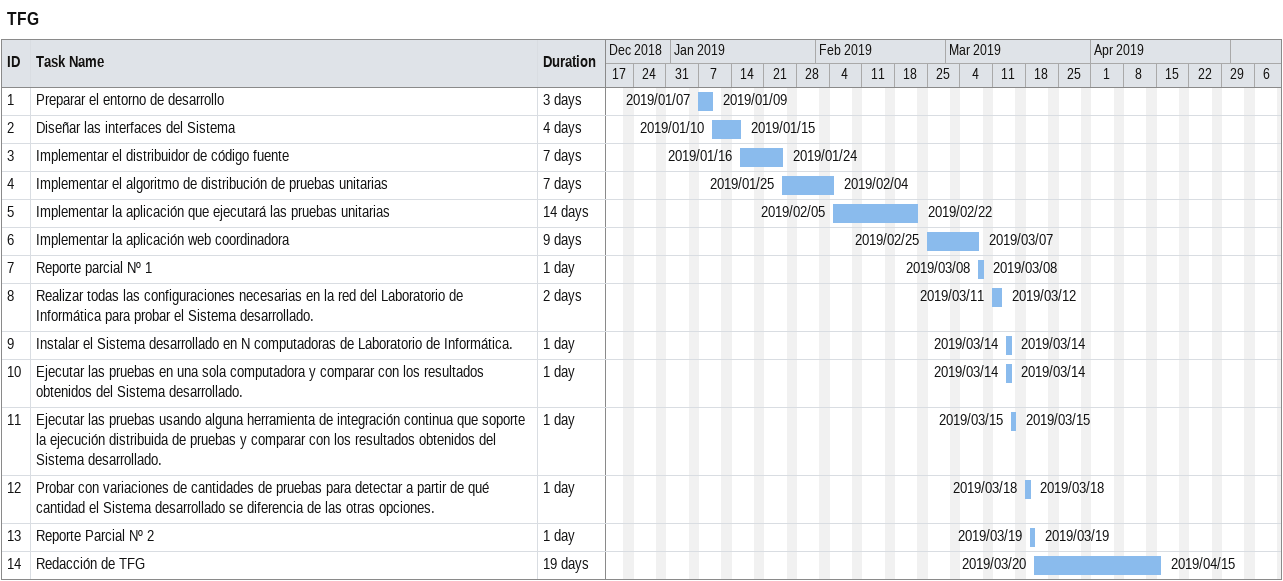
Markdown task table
TFG

| ID | Task | Duration | Start | Finish |
|---|---|---|---|---|
| 1 | Preparar el entorno de desarrollo | 3d | 2019-01-07 | 2019-01-09 |
| 2 | Diseñar las interfaces del Sistema | 4d | 2019-01-10 | 2019-01-15 |
| 3 | Implementar el distribuidor de código fuente | 7d | 2019-01-16 | 2019-01-24 |
| 4 | Implementar el algoritmo de distribución de pruebas unitarias | 7d | 2019-01-25 | 2019-02-04 |
| 5 | Implementar la aplicación que ejecutará las pruebas unitarias | 14d | 2019-02-05 | 2019-02-22 |
| 6 | Implementar la aplicación web coordinadora | 9d | 2019-02-25 | 2019-03-07 |
| 7 | Reporte parcial Nº 1 | 1d | 2019-03-08 | 2019-03-08 |
| 8 | Realizar todas las configuraciones necesarias en la red del Laboratorio de Informática para probar el Sistema desarrollado. | 2d | 2019-03-11 | 2019-03-12 |
| 9 | Instalar el Sistema desarrollado en N computadoras de Laboratorio de Informática. | 1d | 2019-03-14 | 2019-03-14 |
| 10 | Ejecutar las pruebas en una sola computadora y comparar con los resultados obtenidos del Sistema desarrollado. | 1d | 2019-03-14 | 2019-03-14 |
| 11 | Ejecutar las pruebas usando alguna herramienta de integración continua que soporte la ejecución distribuida de pruebas y comparar con los resultados obtenidos del Sistema desarrollado. | 1d | 2019-03-15 | 2019-03-15 |
| 12 | Probar con variaciones de cantidades de pruebas para detectar a partir de qué cantidad el Sistema desarrollado se diferencia de las otras opciones. | 1d | 2019-03-18 | 2019-03-18 |
| 13 | Reporte Parcial Nº 2 | 1d | 2019-03-19 | 2019-03-19 |
| 14 | Redacción de TFG | 19d | 2019-03-20 | 2019-04-15 |
